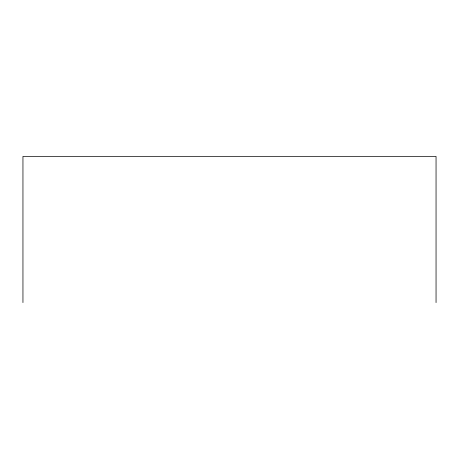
<?xml version="1.0" encoding="UTF-8"?>
<svg xmlns="http://www.w3.org/2000/svg" width="459" height="459" viewBox="0 0 459 459"><rect width="100%" height="100%" fill="white"/><g stroke="black" fill="none" stroke-linecap="round" stroke-linejoin="round"><path stroke-width="0.69" d="M436.05 302.59L436.05 156.41L22.95 156.41L22.95 302.59"/></g></svg>
